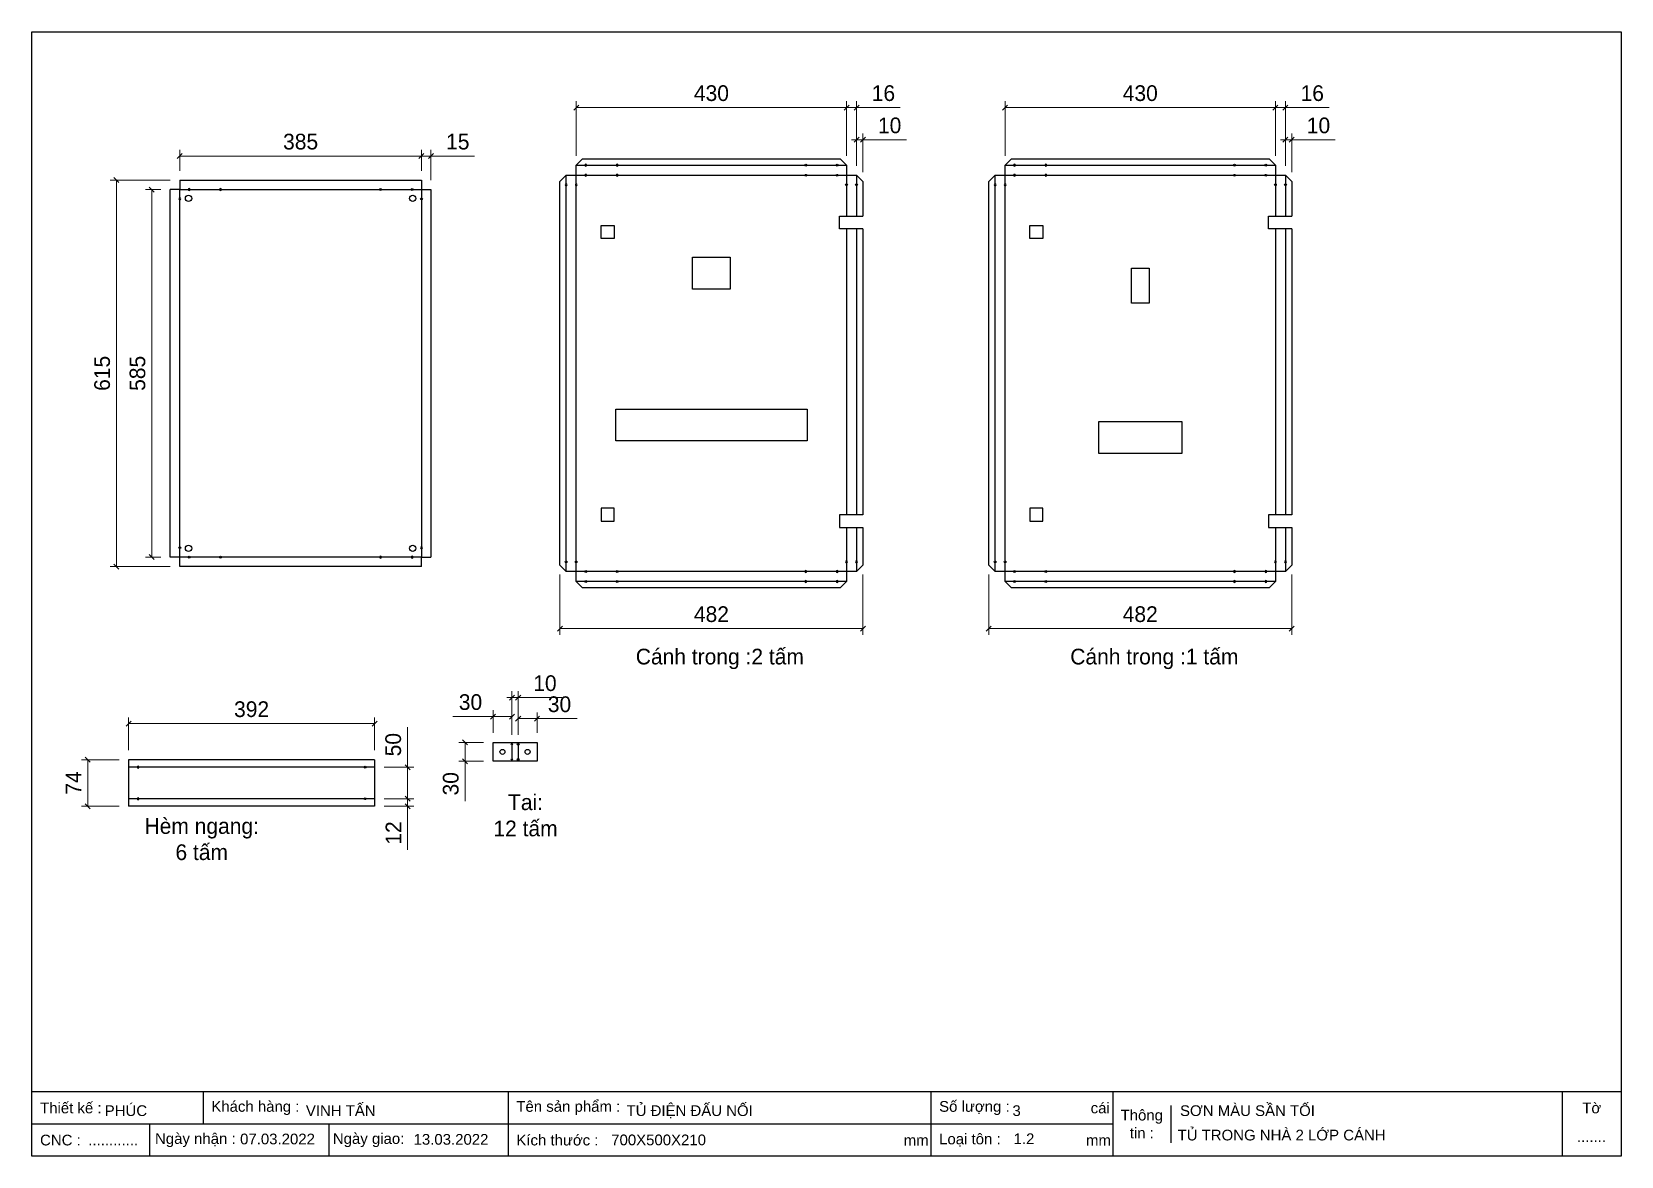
# Model space of a CAD drawing. Header units: millimetres. Extents: x 0 to 2530, y 0 to 1789.
import ezdxf

# ---------------------------------------------------------------- set-up
doc = ezdxf.new("R2010")
doc.units = ezdxf.units.MM
doc.layers.add('CNC', color=7, linetype='Continuous')
doc.layers.add('DIM', color=253, linetype='Continuous')
doc.styles.add('Arial', font='arial.ttf')
doc.dimstyles.new('Dim-25', dxfattribs={"dimtxt": 25, "dimasz": 8, "dimexe": 10, "dimexo": 15, "dimgap": 10, "dimtad": 1, "dimdec": 0, "dimtxsty": 'Standard', "dimblk": 'OBLIQUE', "dimcen": 10, "dimclrd": 5, "dimclre": 5, "dimclrt": 3, "dimazin": 3, "dimtfac": 1, "dimtdec": 0, "dimtmove": 0, "dimatfit": 3, "dimldrblk": 'OBLIQUE', "dimlwd": 9, "dimlwe": 9})

# ---------------------------------------------------------------- blocks, each defined once
blk = doc.blocks.new('f3daunguoc')
at = {"layer": 'CNC', "color": 2, "lineweight": -3}
blk.add_circle((0, 0), 1.5, dxfattribs=at)
blk = doc.blocks.new('*D1')
at = {"color": 0, "linetype": 'ByBlock', "lineweight": -2}
for p, q in [((616.3, 1587.2), (624.3, 1595.2)), ((639.3, 1595.2), (631.3, 1587.2))]:
    blk.add_line(p, q, dxfattribs=at)
at = {"color": 5, "lineweight": 9, "ltscale": 3, "transparency": 16777216}
for p, q in [((620.3, 1567.9), (620.3, 1601.2)), ((635.3, 1552.9), (635.3, 1601.2)), ((620.3, 1591.2), (612.3, 1591.2)), ((620.3, 1591.2), (635.3, 1591.2)), ((635.3, 1591.2), (704.9, 1591.2))]:
    blk.add_line(p, q, dxfattribs=at)
at = {"layer": 'Defpoints', "color": 0, "ltscale": 3, "transparency": 16777216}
for p in [(635.3, 1591.2), (620.3, 1552.9), (635.3, 1537.9)]:
    blk.add_point(p, dxfattribs=at)
at = {"color": 3, "ltscale": 3, "transparency": 16777216, "insert": (678.1, 1614), "char_height": 25, "attachment_point": 5}
blk.add_mtext('15', dxfattribs=at)
blk = doc.blocks.new('_Oblique')
at = {"color": 0, "linetype": 'ByBlock', "lineweight": -2}
blk.add_line((-0.5, -0.5), (0.5, 0.5), dxfattribs=at)
blk = doc.blocks.new('*D2')
at = {"color": 0, "linetype": 'ByBlock', "lineweight": -2}
for p, q in [((239.5, 1595.2), (231.5, 1587.2)), ((616.3, 1587.2), (624.3, 1595.2))]:
    blk.add_line(p, q, dxfattribs=at)
at = {"color": 5, "lineweight": 9, "ltscale": 3, "transparency": 16777216}
for p, q in [((235.5, 1567.9), (235.5, 1601.2)), ((620.3, 1567.9), (620.3, 1601.2)), ((620.3, 1591.2), (235.5, 1591.2))]:
    blk.add_line(p, q, dxfattribs=at)
at = {"layer": 'Defpoints', "color": 0, "ltscale": 3, "transparency": 16777216}
for p in [(235.5, 1591.2), (235.5, 1552.9), (620.3, 1552.9)]:
    blk.add_point(p, dxfattribs=at)
at = {"color": 3, "ltscale": 3, "transparency": 16777216, "insert": (427.9, 1614), "char_height": 25, "attachment_point": 5}
blk.add_mtext('385', dxfattribs=at)
blk = doc.blocks.new('*D3')
at = {"color": 5, "lineweight": 9, "ltscale": 3, "transparency": 16777216}
for p, q in [((220.5, 1552.9), (124.8, 1552.9)), ((134.8, 1552.9), (134.8, 938.1)), ((220.5, 938.1), (124.8, 938.1))]:
    blk.add_line(p, q, dxfattribs=at)
at = {"color": 0, "linetype": 'ByBlock', "lineweight": -2}
for p, q in [((138.8, 1548.9), (130.8, 1556.9)), ((130.8, 942.1), (138.8, 934.1))]:
    blk.add_line(p, q, dxfattribs=at)
at = {"layer": 'Defpoints', "color": 0, "ltscale": 3, "transparency": 16777216}
for p in [(235.5, 1552.9), (134.8, 938.1), (235.5, 938.1)]:
    blk.add_point(p, dxfattribs=at)
at = {"color": 3, "ltscale": 3, "transparency": 16777216, "insert": (112.1, 1245.5), "char_height": 25, "attachment_point": 5, "rotation": 90}
blk.add_mtext('615', dxfattribs=at)
blk = doc.blocks.new('*D4')
at = {"color": 5, "lineweight": 9, "ltscale": 3, "transparency": 16777216}
for p, q in [((205.5, 1537.9), (181, 1537.9)), ((191, 953.1), (191, 1537.9)), ((205.5, 953.1), (181, 953.1))]:
    blk.add_line(p, q, dxfattribs=at)
at = {"color": 0, "linetype": 'ByBlock', "lineweight": -2}
for p, q in [((195, 1533.9), (187, 1541.9)), ((187, 957.1), (195, 949.1))]:
    blk.add_line(p, q, dxfattribs=at)
at = {"layer": 'Defpoints', "color": 0, "ltscale": 3, "transparency": 16777216}
for p in [(191, 1537.9), (220.5, 1537.9), (220.5, 953.1)]:
    blk.add_point(p, dxfattribs=at)
at = {"color": 3, "ltscale": 3, "transparency": 16777216, "insert": (168.3, 1245.5), "char_height": 25, "attachment_point": 5, "rotation": 90}
blk.add_mtext('585', dxfattribs=at)
blk = doc.blocks.new('*D5')
at = {"color": 0, "linetype": 'ByBlock', "lineweight": -2}
for p, q in [((1308.9, 1613.1), (1316.9, 1621.1)), ((1326.9, 1621.1), (1318.9, 1613.1))]:
    blk.add_line(p, q, dxfattribs=at)
at = {"layer": 'Defpoints', "color": 0, "ltscale": 3, "transparency": 16777216}
for p in [(1322.9, 1617.1), (1312.9, 1560.6), (1322.9, 1550.6)]:
    blk.add_point(p, dxfattribs=at)
at = {"layer": 'DIM', "color": 5, "lineweight": 9, "ltscale": 3, "transparency": 16777216}
for p, q in [((1312.9, 1575.6), (1312.9, 1627.1)), ((1322.9, 1565.6), (1322.9, 1627.1)), ((1312.9, 1617.1), (1304.9, 1617.1)), ((1312.9, 1617.1), (1322.9, 1617.1)), ((1322.9, 1617.1), (1392.2, 1617.1))]:
    blk.add_line(p, q, dxfattribs=at)
at = {"layer": 'DIM', "color": 3, "ltscale": 3, "transparency": 16777216, "insert": (1365.5, 1639.8), "char_height": 25, "attachment_point": 5}
blk.add_mtext('10', dxfattribs=at)
blk = doc.blocks.new('*D6')
at = {"color": 0, "linetype": 'ByBlock', "lineweight": -2}
for p, q in [((1292.9, 1664.4), (1300.9, 1672.4)), ((1316.9, 1672.4), (1308.9, 1664.4))]:
    blk.add_line(p, q, dxfattribs=at)
at = {"layer": 'Defpoints', "color": 0, "ltscale": 3, "transparency": 16777216}
for p in [(1312.9, 1668.4), (1296.9, 1576.6), (1312.9, 1560.6)]:
    blk.add_point(p, dxfattribs=at)
at = {"layer": 'DIM', "color": 5, "lineweight": 9, "ltscale": 3, "transparency": 16777216}
for p, q in [((1296.9, 1591.6), (1296.9, 1678.4)), ((1312.9, 1575.6), (1312.9, 1678.4)), ((1296.9, 1668.4), (1288.9, 1668.4)), ((1296.9, 1668.4), (1312.9, 1668.4)), ((1312.9, 1668.4), (1382.3, 1668.4))]:
    blk.add_line(p, q, dxfattribs=at)
at = {"layer": 'DIM', "color": 3, "ltscale": 3, "transparency": 16777216, "insert": (1355.6, 1691.1), "char_height": 25, "attachment_point": 5}
blk.add_mtext('16', dxfattribs=at)
blk = doc.blocks.new('*D7')
at = {"color": 0, "linetype": 'ByBlock', "lineweight": -2}
for p, q in [((870.7, 1672.4), (862.7, 1664.4)), ((1292.9, 1664.4), (1300.9, 1672.4))]:
    blk.add_line(p, q, dxfattribs=at)
at = {"layer": 'Defpoints', "color": 0, "ltscale": 3, "transparency": 16777216}
for p in [(866.7, 1668.4), (866.7, 1576.6), (1296.9, 1576.6)]:
    blk.add_point(p, dxfattribs=at)
at = {"layer": 'DIM', "color": 5, "lineweight": 9, "ltscale": 3, "transparency": 16777216}
for p, q in [((866.7, 1591.6), (866.7, 1678.4)), ((1296.9, 1591.6), (1296.9, 1678.4)), ((1296.9, 1668.4), (866.7, 1668.4))]:
    blk.add_line(p, q, dxfattribs=at)
at = {"layer": 'DIM', "color": 3, "ltscale": 3, "transparency": 16777216, "insert": (1081.8, 1691.1), "char_height": 25, "attachment_point": 5}
blk.add_mtext('430', dxfattribs=at)
blk = doc.blocks.new('*D8')
at = {"color": 0, "linetype": 'ByBlock', "lineweight": -2}
for p, q in [((844.7, 843.4), (836.7, 835.4)), ((1318.9, 835.4), (1326.9, 843.4))]:
    blk.add_line(p, q, dxfattribs=at)
at = {"layer": 'Defpoints', "color": 0, "ltscale": 3, "transparency": 16777216}
for p in [(840.7, 940.4), (1322.9, 940.4), (1322.9, 839.4)]:
    blk.add_point(p, dxfattribs=at)
at = {"layer": 'DIM', "color": 5, "lineweight": 9, "ltscale": 3, "transparency": 16777216}
for p, q in [((840.7, 925.4), (840.7, 829.4)), ((1322.9, 925.4), (1322.9, 829.4)), ((840.7, 839.4), (1322.9, 839.4))]:
    blk.add_line(p, q, dxfattribs=at)
at = {"layer": 'DIM', "color": 3, "ltscale": 3, "transparency": 16777216, "insert": (1081.8, 862.2), "char_height": 25, "attachment_point": 5}
blk.add_mtext('482', dxfattribs=at)
blk = doc.blocks.new('*D9')
at = {"color": 0, "linetype": 'ByBlock', "lineweight": -2}
for p, q in [((1991.5, 1613.1), (1999.5, 1621.1)), ((2009.5, 1621.1), (2001.5, 1613.1))]:
    blk.add_line(p, q, dxfattribs=at)
at = {"layer": 'Defpoints', "color": 0, "ltscale": 3, "transparency": 16777216}
for p in [(2005.5, 1617.1), (1995.5, 1560.6), (2005.5, 1550.6)]:
    blk.add_point(p, dxfattribs=at)
at = {"layer": 'DIM', "color": 5, "lineweight": 9, "ltscale": 3, "transparency": 16777216}
for p, q in [((1995.5, 1575.6), (1995.5, 1627.1)), ((2005.5, 1565.6), (2005.5, 1627.1)), ((1995.5, 1617.1), (1987.5, 1617.1)), ((1995.5, 1617.1), (2005.5, 1617.1)), ((2005.5, 1617.1), (2074.8, 1617.1))]:
    blk.add_line(p, q, dxfattribs=at)
at = {"layer": 'DIM', "color": 3, "ltscale": 3, "transparency": 16777216, "insert": (2048.1, 1639.8), "char_height": 25, "attachment_point": 5}
blk.add_mtext('10', dxfattribs=at)
blk = doc.blocks.new('*D10')
at = {"color": 0, "linetype": 'ByBlock', "lineweight": -2}
for p, q in [((1975.5, 1664.4), (1983.5, 1672.4)), ((1999.5, 1672.4), (1991.5, 1664.4))]:
    blk.add_line(p, q, dxfattribs=at)
at = {"layer": 'Defpoints', "color": 0, "ltscale": 3, "transparency": 16777216}
for p in [(1995.5, 1668.4), (1979.5, 1576.6), (1995.5, 1560.6)]:
    blk.add_point(p, dxfattribs=at)
at = {"layer": 'DIM', "color": 5, "lineweight": 9, "ltscale": 3, "transparency": 16777216}
for p, q in [((1979.5, 1591.6), (1979.5, 1678.4)), ((1995.5, 1575.6), (1995.5, 1678.4)), ((1979.5, 1668.4), (1971.5, 1668.4)), ((1979.5, 1668.4), (1995.5, 1668.4)), ((1995.5, 1668.4), (2064.9, 1668.4))]:
    blk.add_line(p, q, dxfattribs=at)
at = {"layer": 'DIM', "color": 3, "ltscale": 3, "transparency": 16777216, "insert": (2038.2, 1691.1), "char_height": 25, "attachment_point": 5}
blk.add_mtext('16', dxfattribs=at)
blk = doc.blocks.new('*D11')
at = {"color": 0, "linetype": 'ByBlock', "lineweight": -2}
for p, q in [((1553.3, 1672.4), (1545.3, 1664.4)), ((1975.5, 1664.4), (1983.5, 1672.4))]:
    blk.add_line(p, q, dxfattribs=at)
at = {"layer": 'Defpoints', "color": 0, "ltscale": 3, "transparency": 16777216}
for p in [(1549.3, 1668.4), (1549.3, 1576.6), (1979.5, 1576.6)]:
    blk.add_point(p, dxfattribs=at)
at = {"layer": 'DIM', "color": 5, "lineweight": 9, "ltscale": 3, "transparency": 16777216}
for p, q in [((1549.3, 1591.6), (1549.3, 1678.4)), ((1979.5, 1591.6), (1979.5, 1678.4)), ((1979.5, 1668.4), (1549.3, 1668.4))]:
    blk.add_line(p, q, dxfattribs=at)
at = {"layer": 'DIM', "color": 3, "ltscale": 3, "transparency": 16777216, "insert": (1764.4, 1691.1), "char_height": 25, "attachment_point": 5}
blk.add_mtext('430', dxfattribs=at)
blk = doc.blocks.new('*D12')
at = {"color": 0, "linetype": 'ByBlock', "lineweight": -2}
for p, q in [((1527.3, 843.4), (1519.3, 835.4)), ((2001.5, 835.4), (2009.5, 843.4))]:
    blk.add_line(p, q, dxfattribs=at)
at = {"layer": 'Defpoints', "color": 0, "ltscale": 3, "transparency": 16777216}
for p in [(1523.3, 940.4), (2005.5, 940.4), (2005.5, 839.4)]:
    blk.add_point(p, dxfattribs=at)
at = {"layer": 'DIM', "color": 5, "lineweight": 9, "ltscale": 3, "transparency": 16777216}
for p, q in [((1523.3, 925.4), (1523.3, 829.4)), ((2005.5, 925.4), (2005.5, 829.4)), ((1523.3, 839.4), (2005.5, 839.4))]:
    blk.add_line(p, q, dxfattribs=at)
at = {"layer": 'DIM', "color": 3, "ltscale": 3, "transparency": 16777216, "insert": (1764.4, 862.2), "char_height": 25, "attachment_point": 5}
blk.add_mtext('482', dxfattribs=at)
blk = doc.blocks.new('KHUNG CHUẨN')
at = {"color": 7}
for p, q in [((19889.2, -28535.2), (16919.2, -28535.2)), ((17239.2, -28535.2), (17239.2, -28595.2)), ((17809.2, -28535.2), (17809.2, -28655.2)), ((18599.2, -28535.2), (18599.2, -28655.2)), ((18939.2, -28535.2), (18939.2, -28655.2)), ((19779.2, -28535.2), (19779.2, -28655.2)), ((19047.6, -28560.2), (19047.6, -28630.2)), ((18939.2, -28595.2), (16919.2, -28595.2)), ((17139.2, -28595.2), (17139.2, -28655.2)), ((17474.2, -28595.2), (17474.2, -28655.2))]:
    blk.add_line(p, q, dxfattribs=at)
blk.add_lwpolyline([(16919.2, -26555.2), (19889.2, -26555.2), (19889.2, -28655.2), (16919.2, -28655.2)], close=True, dxfattribs=at)
at = {"color": 2, "char_height": 20, "style": 'Arial'}
for s, insert, width, attachment_point in [('  Thiết kế :', (16919.2, -28565.2), 917.634, 4), ('  Khách hàng :', (17239.2, -28565.2), 917.634, 4), ('  Tên sản phẩm :', (17809.2, -28565.2), 917.634, 4), ('  Số lượng :', (18599.2, -28565.2), 917.634, 4), ('cái', (18897.9, -28565.2), 63.517, 4), ('Thông\\Ptin :', (18993.4, -28595.2), 108.311, 5), ('Tờ', (19834.2, -28565.2), 110, 5), ('  CNC :', (16919.2, -28625.2), 917.634, 4), ('  Ngày nhận :', (17134, -28625.2), 556.651, 4), ('  Ngày giao:', (17466.3, -28625.2), 556.651, 4), ('  Kích thước :', (17809.2, -28625.2), 917.634, 4), ('mm', (18548.6, -28625.2), 73.831, 4), ('  Loại tôn :', (18599.2, -28625.2), 917.634, 4), ('mm', (18889.2, -28625.2), 917.634, 4)]:
    blk.add_mtext(s, dxfattribs=dict(at, insert=insert, width=width, attachment_point=attachment_point))
at = {"color": 3, "style": 'Arial'}
for tag, p in [('#01', (17055.6, -28580.1)), ('#02', (17431.4, -28580.1)), ('#03', (18030.6, -28580.1)), ('#08', (18751.7, -28580.1)), ('#10', (19064.8, -28580.1)), ('#04', (17024.8, -28634.6)), ('#05', (17308.5, -28633)), ('#06', (17632.7, -28633.7)), ('#07', (18002, -28634.7)), ('#09', (18753.8, -28632.6)), ('#11', (19060.3, -28625.7)), ('#12', (19806.5, -28628.9))]:
    blk.add_attdef(tag, p, '', height=20, dxfattribs=at)
blk = doc.blocks.new('*D13')
at = {"color": 0, "linetype": 'ByBlock', "lineweight": -2}
for p, q in [((594.2, 572.8), (602.2, 564.8)), ((602.2, 552.8), (594.2, 560.8))]:
    blk.add_line(p, q, dxfattribs=at)
at = {"layer": 'Defpoints', "color": 0, "transparency": 16777216}
for p in [(545.7, 568.8), (545.7, 556.8), (598.2, 556.8)]:
    blk.add_point(p, dxfattribs=at)
at = {"layer": 'DIM', "color": 5, "lineweight": 9, "transparency": 16777216}
for p, q in [((560.7, 568.8), (608.2, 568.8)), ((560.7, 556.8), (608.2, 556.8)), ((598.2, 568.8), (598.2, 576.8)), ((598.2, 568.8), (598.2, 556.8)), ((598.2, 556.8), (598.2, 487.6))]:
    blk.add_line(p, q, dxfattribs=at)
at = {"layer": 'DIM', "color": 3, "transparency": 16777216, "insert": (575.7, 514.2), "char_height": 25, "attachment_point": 5, "rotation": 90}
blk.add_mtext('12', dxfattribs=at)
blk = doc.blocks.new('*D14')
at = {"color": 0, "linetype": 'ByBlock', "lineweight": -2}
for p, q in [((602.2, 614.8), (594.2, 622.8)), ((594.2, 572.8), (602.2, 564.8))]:
    blk.add_line(p, q, dxfattribs=at)
at = {"layer": 'Defpoints', "color": 0, "transparency": 16777216}
for p in [(545.7, 618.8), (598.2, 618.8), (545.7, 568.8)]:
    blk.add_point(p, dxfattribs=at)
at = {"layer": 'DIM', "color": 5, "lineweight": 9, "transparency": 16777216}
for p, q in [((598.2, 618.8), (598.2, 682.5)), ((560.7, 618.8), (608.2, 618.8)), ((598.2, 568.8), (598.2, 618.8)), ((560.7, 568.8), (608.2, 568.8))]:
    blk.add_line(p, q, dxfattribs=at)
at = {"layer": 'DIM', "color": 3, "transparency": 16777216, "insert": (575.4, 654.7), "char_height": 25, "attachment_point": 5, "rotation": 90}
blk.add_mtext('50', dxfattribs=at)
blk = doc.blocks.new('*D15')
at = {"color": 0, "linetype": 'ByBlock', "lineweight": -2}
for p, q in [((158.1, 692.2), (150.1, 684.2)), ((541.7, 684.2), (549.7, 692.2))]:
    blk.add_line(p, q, dxfattribs=at)
at = {"layer": 'Defpoints', "color": 0, "transparency": 16777216}
for p in [(154.1, 688.2), (154.1, 630.8), (545.7, 630.8)]:
    blk.add_point(p, dxfattribs=at)
at = {"layer": 'DIM', "color": 5, "lineweight": 9, "transparency": 16777216}
for p, q in [((154.1, 645.8), (154.1, 698.2)), ((545.7, 688.2), (154.1, 688.2)), ((545.7, 645.8), (545.7, 698.2))]:
    blk.add_line(p, q, dxfattribs=at)
at = {"layer": 'DIM', "color": 3, "transparency": 16777216, "insert": (349.9, 711), "char_height": 25, "attachment_point": 5}
blk.add_mtext('392', dxfattribs=at)
blk = doc.blocks.new('*D16')
at = {"color": 0, "linetype": 'ByBlock', "lineweight": -2}
for p, q in [((93, 626.8), (85, 634.8)), ((85, 560.8), (93, 552.8))]:
    blk.add_line(p, q, dxfattribs=at)
at = {"layer": 'Defpoints', "color": 0, "transparency": 16777216}
for p in [(154.1, 630.8), (89, 556.8), (154.1, 556.8)]:
    blk.add_point(p, dxfattribs=at)
at = {"layer": 'DIM', "color": 5, "lineweight": 9, "transparency": 16777216}
for p, q in [((139.1, 630.8), (79, 630.8)), ((89, 630.8), (89, 556.8)), ((139.1, 556.8), (79, 556.8))]:
    blk.add_line(p, q, dxfattribs=at)
at = {"layer": 'DIM', "color": 3, "transparency": 16777216, "insert": (66.5, 593.8), "char_height": 25, "attachment_point": 5, "rotation": 90}
blk.add_mtext('74', dxfattribs=at)
blk = doc.blocks.new('*D17')
at = {"color": 0, "linetype": 'ByBlock', "lineweight": -2}
for p, q in [((778.2, 700.1), (770.2, 692.1)), ((800.2, 692.1), (808.2, 700.1))]:
    blk.add_line(p, q, dxfattribs=at)
at = {"color": 5, "lineweight": 9, "ltscale": 3, "transparency": 16777216}
for p, q in [((774.2, 673.3), (774.2, 706.1)), ((774.2, 696.1), (804.2, 696.1)), ((804.2, 673.3), (804.2, 706.1)), ((804.2, 696.1), (867.9, 696.1))]:
    blk.add_line(p, q, dxfattribs=at)
at = {"layer": 'Defpoints', "color": 0, "ltscale": 3, "transparency": 16777216}
for p in [(804.2, 696.1), (774.2, 658.3), (804.2, 658.3)]:
    blk.add_point(p, dxfattribs=at)
at = {"color": 3, "ltscale": 3, "transparency": 16777216, "insert": (840, 718.9), "char_height": 25, "attachment_point": 5}
blk.add_mtext('30', dxfattribs=at)
blk = doc.blocks.new('*D18')
at = {"color": 5, "lineweight": 9, "ltscale": 3, "transparency": 16777216}
for p, q in [((734.2, 673.3), (734.2, 709.5)), ((764.2, 673.3), (764.2, 709.5)), ((734.2, 699.5), (670.4, 699.5)), ((764.2, 699.5), (734.2, 699.5))]:
    blk.add_line(p, q, dxfattribs=at)
at = {"color": 0, "linetype": 'ByBlock', "lineweight": -2}
for p, q in [((738.2, 703.5), (730.2, 695.5)), ((760.2, 695.5), (768.2, 703.5))]:
    blk.add_line(p, q, dxfattribs=at)
at = {"layer": 'Defpoints', "color": 0, "ltscale": 3, "transparency": 16777216}
for p in [(734.2, 699.5), (734.2, 658.3), (764.2, 658.3)]:
    blk.add_point(p, dxfattribs=at)
at = {"color": 3, "ltscale": 3, "transparency": 16777216, "insert": (698.3, 722.3), "char_height": 25, "attachment_point": 5}
blk.add_mtext('30', dxfattribs=at)
blk = doc.blocks.new('*D19')
at = {"color": 5, "lineweight": 9, "ltscale": 3, "transparency": 16777216}
for p, q in [((764.2, 670.3), (764.2, 739.6)), ((774.2, 670.3), (774.2, 739.6)), ((764.2, 729.6), (756.2, 729.6)), ((764.2, 729.6), (774.2, 729.6)), ((774.2, 729.6), (843.5, 729.6))]:
    blk.add_line(p, q, dxfattribs=at)
at = {"color": 0, "linetype": 'ByBlock', "lineweight": -2}
for p, q in [((760.2, 725.6), (768.2, 733.6)), ((778.2, 733.6), (770.2, 725.6))]:
    blk.add_line(p, q, dxfattribs=at)
at = {"layer": 'Defpoints', "color": 0, "ltscale": 3, "transparency": 16777216}
for p in [(774.2, 729.6), (764.2, 655.3), (774.2, 655.3)]:
    blk.add_point(p, dxfattribs=at)
at = {"color": 3, "ltscale": 3, "transparency": 16777216, "insert": (816.8, 752.4), "char_height": 25, "attachment_point": 5}
blk.add_mtext('10', dxfattribs=at)
blk = doc.blocks.new('*D20')
at = {"color": 5, "lineweight": 9, "ltscale": 3, "transparency": 16777216}
for p, q in [((719.2, 658.3), (679.7, 658.3)), ((689.7, 658.3), (689.7, 628.3)), ((719.2, 628.3), (679.7, 628.3)), ((689.7, 628.3), (689.7, 564.6))]:
    blk.add_line(p, q, dxfattribs=at)
at = {"color": 0, "linetype": 'ByBlock', "lineweight": -2}
for p, q in [((693.7, 654.3), (685.7, 662.3)), ((685.7, 632.3), (693.7, 624.3))]:
    blk.add_line(p, q, dxfattribs=at)
at = {"layer": 'Defpoints', "color": 0, "ltscale": 3, "transparency": 16777216}
for p in [(734.2, 658.3), (689.7, 628.3), (734.2, 628.3)]:
    blk.add_point(p, dxfattribs=at)
at = {"color": 3, "ltscale": 3, "transparency": 16777216, "insert": (667, 592.5), "char_height": 25, "attachment_point": 5, "rotation": 90}
blk.add_mtext('30', dxfattribs=at)

msp = doc.modelspace()

# ---------------------------------------------------------------- linework, layer by layer
at = {"color": 2, "ltscale": 3}
for p, q in [((764.2, 658.3), (764.2, 628.3)), ((774.2, 658.3), (774.2, 628.3))]:
    msp.add_line(p, q, dxfattribs=at)
at = {"color": 7}
for p, q in [((545.7, 630.8), (154.1, 630.8)), ((545.7, 618.8), (154.1, 618.8)), ((545.7, 630.8), (545.7, 556.8)), ((545.7, 568.8), (154.1, 568.8)), ((545.7, 556.8), (154.1, 556.8))]:
    msp.add_line(p, q, dxfattribs=at)
at = {"color": 2}
msp.add_line((154.1, 630.8), (154.1, 556.8), dxfattribs=at)
at = {"color": 7}
for points in [[(1322.9, 1000.4), (1322.9, 940.4), (1312.9, 930.4), (1296.9, 930.4), (1296.9, 914.4), (1286.9, 904.4), (876.7, 904.4), (866.7, 914.4), (866.7, 930.4), (850.7, 930.4), (840.7, 940.4), (840.7, 1550.6), (850.7, 1560.6), (866.7, 1560.6), (866.7, 1576.6), (876.7, 1586.6), (1286.9, 1586.6), (1296.9, 1576.6), (1296.9, 1560.6), (1312.9, 1560.6), (1322.9, 1550.6), (1322.9, 1495.6)], [(866.7, 1576.6), (1296.9, 1576.6)], [(2005.5, 1000.4), (2005.5, 940.4), (1995.5, 930.4), (1979.5, 930.4), (1979.5, 914.4), (1969.5, 904.4), (1559.3, 904.4), (1549.3, 914.4), (1549.3, 930.4), (1533.3, 930.4), (1523.3, 940.4), (1523.3, 1550.6), (1533.3, 1560.6), (1549.3, 1560.6), (1549.3, 1576.6), (1559.3, 1586.6), (1969.5, 1586.6), (1979.5, 1576.6), (1979.5, 1560.6), (1995.5, 1560.6), (2005.5, 1550.6), (2005.5, 1495.6)], [(1549.3, 1576.6), (1979.5, 1576.6)], [(850.7, 930.4), (850.7, 1560.6)], [(1296.9, 1000.4), (1296.9, 930.4), (866.7, 930.4), (866.7, 1560.6), (1296.9, 1560.6), (1296.9, 1495.6)], [(1312.9, 1560.6), (1312.9, 1495.6)], [(1533.3, 930.4), (1533.3, 1560.6)], [(1979.5, 1000.4), (1979.5, 930.4), (1549.3, 930.4), (1549.3, 1560.6), (1979.5, 1560.6), (1979.5, 1495.6)], [(1995.5, 1560.6), (1995.5, 1495.6)], [(1296.9, 1475.6), (1296.9, 1020.4)], [(1312.9, 1475.6), (1312.9, 1020.4)], [(1322.9, 1475.6), (1322.9, 1020.4)], [(1979.5, 1475.6), (1979.5, 1020.4)], [(1995.5, 1475.6), (1995.5, 1020.4)], [(2005.5, 1475.6), (2005.5, 1020.4)], [(1312.9, 1000.4), (1312.9, 930.4)], [(1995.5, 1000.4), (1995.5, 930.4)], [(1296.9, 914.4), (866.7, 914.4)], [(1979.5, 914.4), (1549.3, 914.4)]]:
    msp.add_lwpolyline(points, dxfattribs=at)
at = {"color": 2, "ltscale": 3}
for points in [[(235.5, 1552.9), (235.5, 1537.9), (220.5, 1537.9)], [(620.3, 1552.9), (620.3, 1537.9), (635.3, 1537.9)], [(235.5, 938.1), (235.5, 953.1), (220.5, 953.1)], [(620.3, 938.1), (620.3, 953.1), (635.3, 953.1)]]:
    msp.add_lwpolyline(points, dxfattribs=at)
for points in [[(235.5, 1552.9), (620.3, 1552.9)], [(220.5, 953.1), (220.5, 1537.9)], [(635.3, 1537.9), (635.3, 953.1)], [(620.3, 938.1), (235.5, 938.1)]]:
    msp.add_lwpolyline(points)
msp.add_lwpolyline([(235.5, 1537.9), (620.3, 1537.9), (620.3, 953.1), (235.5, 953.1)], close=True)
at = {"color": 2}
for points in [[(1322.9, 1475.6), (1285.9, 1475.6), (1285.9, 1495.6), (1322.9, 1495.6)], [(2005.5, 1475.6), (1968.5, 1475.6), (1968.5, 1495.6), (2005.5, 1495.6)], [(1322.9, 1020.4), (1285.9, 1020.4), (1285.9, 1000.4), (1322.9, 1000.4)], [(2005.5, 1020.4), (1968.5, 1020.4), (1968.5, 1000.4), (2005.5, 1000.4)]]:
    msp.add_lwpolyline(points, dxfattribs=at)
for points in [[(906.3, 1480.7), (926.8, 1480.7), (926.8, 1460.2), (906.3, 1460.2)], [(1588.9, 1480.7), (1609.4, 1480.7), (1609.4, 1460.2), (1588.9, 1460.2)], [(906.3, 1010.3), (926.8, 1010.3), (926.8, 1030.8), (906.3, 1030.8)], [(1588.9, 1010.3), (1609.4, 1010.3), (1609.4, 1030.8), (1588.9, 1030.8)]]:
    msp.add_lwpolyline(points, close=True, dxfattribs=at)
at = {"color": 2, "ltscale": 3}
for points in [[(1051.8, 1430.5), (1111.8, 1430.5), (1111.8, 1379.5), (1051.8, 1379.5)], [(1750.4, 1413), (1778.4, 1413), (1778.4, 1357), (1750.4, 1357)], [(929.8, 1188.7), (1234.2, 1188.7), (1234.2, 1138), (929.8, 1138)], [(1698.4, 1169), (1830.4, 1169), (1830.4, 1118), (1698.4, 1118)], [(734.2, 658.3), (804.2, 658.3), (804.2, 628.3), (734.2, 628.3)]]:
    msp.add_lwpolyline(points, close=True, dxfattribs=at)
for centre, radius in [((249.5, 1523.9), 5), ((606.3, 1523.9), 5), ((249.5, 967.1), 5), ((606.3, 967.1), 5), ((749.2, 643.3), 4), ((764.2, 655.3), 1), ((774.2, 655.3), 1.5), ((774.2, 631.3), 1.5), ((789.2, 643.3), 4), ((764.2, 631.3), 1)]:
    msp.add_circle(centre, radius, dxfattribs=at)

# ---------------------------------------------------------------- block references
at = {"color": 3, "xscale": 0.8518400000029942, "yscale": 0.8518400000029942, "zscale": 0.8518400000029942}
msp.add_blockref('KHUNG CHUẨN', (-14412.5, 24409.6), dxfattribs=at).add_auto_attribs({'#03': 'TỦ ĐIỆN ĐẤU NỐI', '#07': '700X500X210', '#08': '3', '#09': '1.2', '#10': 'SƠN MÀU SẦN TỐI', '#11': 'TỦ TRONG NHÀ 2 LỚP CÁNH', '#02': 'VINH TẤN', '#05': '07.03.2022', '#06': '13.03.2022', '#01': 'PHÚC', '#04': '............', '#12': '.......'})
at = {"lineweight": -3, "xscale": -1}
for p, rotation in [((881.7, 1576.6), 180), ((931.7, 1576.6), 180), ((1564.3, 1576.6), 180), ((1614.3, 1576.6), 180), ((850.7, 1545.6), 180), ((866.7, 1545.6), 180), ((881.7, 1560.6), 180), ((931.7, 1560.6), 180), ((1533.3, 1545.6), 180), ((1549.3, 1545.6), 180), ((1564.3, 1560.6), 180), ((1614.3, 1560.6), 180), ((235.5, 1522.9), 180), ((250.5, 1537.9), 180), ((300.5, 1537.9), 180), ((169.1, 618.8), 270), ((169.1, 568.8), 270)]:
    msp.add_blockref('f3daunguoc', p, dxfattribs=dict(at, rotation=rotation))
at = {"lineweight": -3}
for p, rotation in [((1231.9, 1576.6), 180), ((1281.9, 1576.6), 180), ((1914.5, 1576.6), 180), ((1964.5, 1576.6), 180), ((1231.9, 1560.6), 180), ((1281.9, 1560.6), 180), ((1296.9, 1545.6), 180), ((1312.9, 1545.6), 180), ((1914.5, 1560.6), 180), ((1964.5, 1560.6), 180), ((1979.5, 1545.6), 180), ((1995.5, 1545.6), 180), ((555.3, 1537.9), 180), ((605.3, 1537.9), 180), ((620.3, 1522.9), 180), ((530.7, 618.8), 90), ((530.7, 568.8), 90)]:
    msp.add_blockref('f3daunguoc', p, dxfattribs=dict(at, rotation=rotation))
for p in [(235.5, 968.1), (250.5, 953.1), (300.5, 953.1), (850.7, 945.4), (866.7, 945.4), (1533.3, 945.4), (1549.3, 945.4), (881.7, 930.4), (881.7, 914.4), (931.7, 930.4), (931.7, 914.4), (1564.3, 930.4), (1564.3, 914.4), (1614.3, 930.4), (1614.3, 914.4)]:
    msp.add_blockref('f3daunguoc', p, dxfattribs=at)
at = {"lineweight": -3, "xscale": -1}
for p in [(620.3, 968.1), (555.3, 953.1), (605.3, 953.1), (1296.9, 945.4), (1312.9, 945.4), (1979.5, 945.4), (1995.5, 945.4), (1231.9, 930.4), (1231.9, 914.4), (1281.9, 930.4), (1281.9, 914.4), (1914.5, 930.4), (1914.5, 914.4), (1964.5, 930.4), (1964.5, 914.4)]:
    msp.add_blockref('f3daunguoc', p, dxfattribs=at)

# ---------------------------------------------------------------- texts
at = {"color": 2, "char_height": 25, "attachment_point": 5}
for s, insert, width in [('Cánh trong :2 tấm', (1095.2, 791.1), 1073), ('Cánh trong :1 tấm', (1786.8, 791.1), 1073), ('Tai: \\P12 tấm', (785.9, 542.1), 489), ('Hèm ngang: \\P6 tấm', (270.5, 504.3), 479)]:
    msp.add_mtext(s, dxfattribs=dict(at, insert=insert, width=width))

# ---------------------------------------------------------------- dimensions: what is measured, and where the dimension line sits
at = {"color": 2, "ltscale": 3}
for base, p1, p2, picture, middle in [((235.5, 1591.2), (620.3, 1552.9), (235.5, 1552.9), '*D2', (427.9, 1614)), ((635.3, 1591.2), (620.3, 1552.9), (635.3, 1537.9), '*D1', (678.1, 1614)), ((774.2, 729.6), (764.2, 655.3), (774.2, 655.3), '*D19', (816.8, 752.4)), ((734.2, 699.5), (764.2, 658.3), (734.2, 658.3), '*D18', (698.3, 722.3)), ((804.2, 696.1), (774.2, 658.3), (804.2, 658.3), '*D17', (840, 718.9))]:
    dim = msp.add_linear_dim(base=base, p1=p1, p2=p2, dimstyle='Dim-25', dxfattribs=at)
    dim.commit()
    dim.dimension.update_dxf_attribs({"geometry": picture, "text_midpoint": middle})
for base, p1, p2, picture, middle in [((134.8, 938.1), (235.5, 1552.9), (235.5, 938.1), '*D3', (112.1, 1245.5)), ((191, 1537.9), (220.5, 953.1), (220.5, 1537.9), '*D4', (168.3, 1245.5)), ((689.7, 628.3), (734.2, 658.3), (734.2, 628.3), '*D20', (667, 592.5))]:
    dim = msp.add_linear_dim(base=base, p1=p1, p2=p2, angle=90, dimstyle='Dim-25', dxfattribs=at)
    dim.commit()
    dim.dimension.update_dxf_attribs({"geometry": picture, "text_midpoint": middle})
at = {"layer": 'DIM', "color": 7, "ltscale": 3}
for base, p1, p2, picture, middle in [((866.7, 1668.4), (1296.9, 1576.6), (866.7, 1576.6), '*D7', (1081.8, 1691.1)), ((1312.9, 1668.4), (1296.9, 1576.6), (1312.9, 1560.6), '*D6', (1355.6, 1691.1)), ((1549.3, 1668.4), (1979.5, 1576.6), (1549.3, 1576.6), '*D11', (1764.4, 1691.1)), ((1995.5, 1668.4), (1979.5, 1576.6), (1995.5, 1560.6), '*D10', (2038.2, 1691.1)), ((1322.9, 1617.1), (1312.9, 1560.6), (1322.9, 1550.6), '*D5', (1365.5, 1639.8)), ((2005.5, 1617.1), (1995.5, 1560.6), (2005.5, 1550.6), '*D9', (2048.1, 1639.8)), ((1322.9, 839.4), (840.7, 940.4), (1322.9, 940.4), '*D8', (1081.8, 862.2)), ((2005.5, 839.4), (1523.3, 940.4), (2005.5, 940.4), '*D12', (1764.4, 862.2))]:
    dim = msp.add_linear_dim(base=base, p1=p1, p2=p2, dimstyle='Dim-25', dxfattribs=at)
    dim.commit()
    dim.dimension.update_dxf_attribs({"geometry": picture, "text_midpoint": middle})
at = {"layer": 'DIM', "color": 2}
dim = msp.add_linear_dim(base=(154.1, 688.2), p1=(545.7, 630.8), p2=(154.1, 630.8), dimstyle='Dim-25', dxfattribs=at)
dim.commit()
dim.dimension.update_dxf_attribs({"geometry": '*D15', "text_midpoint": (349.9, 711)})
for base, p1, p2, picture, middle in [((598.2, 618.8), (545.7, 568.8), (545.7, 618.8), '*D14', (575.4, 654.7)), ((89, 556.8), (154.1, 630.8), (154.1, 556.8), '*D16', (66.5, 593.8)), ((598.2, 556.8), (545.7, 568.8), (545.7, 556.8), '*D13', (575.7, 514.2))]:
    dim = msp.add_linear_dim(base=base, p1=p1, p2=p2, angle=270, dimstyle='Dim-25', dxfattribs=at)
    dim.commit()
    dim.dimension.update_dxf_attribs({"geometry": picture, "text_midpoint": middle})

doc.saveas('drawing.dxf')
